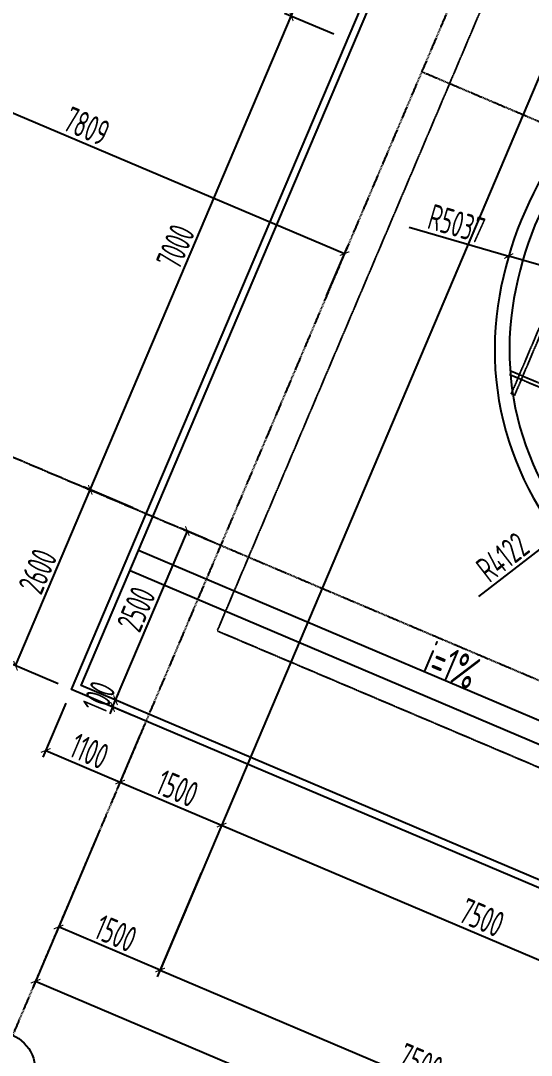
# Model space of a CAD drawing. Extents: x -3523 to 12007717, y -6694179 to 21431.
# Drawn here: x 11923084 to 11930029, y -6481967 to -6467890 of the extents above; entities that cross this region are included whole.
import ezdxf
from ezdxf.enums import TextEntityAlignment as Align

# ---------------------------------------------------------------- set-up
doc = ezdxf.new("R2010")
doc.units = 0
doc.header["$LTSCALE"] = 10
doc.header["$MEASUREMENT"] = 0
for name, pattern in [('A3-RB-4F-100$0$DOTE', [2.42, 2, -0.2, 0.02, -0.2]), ('A3-RG-axis-100$0$CENTER', [2, 1.25, -0.25, 0.25, -0.25]), ('A3-RI-4F$0$DASH', [0.35, 0.25, -0.1])]:
    doc.linetypes.add(name, pattern=pattern)
for name, color, linetype in [('A3-RB-4F-100$0$A-DIMS-100', 1, 'Continuous'), ('A3-RG-axis-100$0$A-DIMS-100', 1, 'Continuous'), ('A3-RG-axis-100$0$A-GRID', 1, 'A3-RG-axis-100$0$CENTER'), ('A3-RG-axis-100$0$A-SYMB', 4, 'Continuous'), ('A3-RI-4F$0$A-GLAZ', 140, 'Continuous'), ('A3-RI-4F$0$A-HATH', 9, 'Continuous'), ('A3-RI-4F$0$A-ROOF-EDGE', 2, 'Continuous'), ('A3-RM-4F$0$0P-1', 191, 'Continuous'), ('A3-SYMB-4F-100$0$A-SYMB', 4, 'Continuous'), ('A3-SYMB-4F-100$0$A-SYMB-AREA', 4, 'Continuous'), ('A3-SYMB-4F-100$0$A-SYMB-NAME', 4, 'Continuous'), ('A3-SYMB-4F-100$0$A-SYMB-NAME-E', 4, 'Continuous')]:
    doc.layers.add(name, color=color, linetype=linetype)
doc.styles.add('A3-RB-4F-100$0$XD2008', font='xd-hzs.shx', dxfattribs={"width": 0.7, "bigfont": 'xd-hztxt.shx'})
doc.styles.add('A3-RG-axis-100$0$$0$XD2008', font='xd-hzs.shx', dxfattribs={"width": 0.7, "bigfont": 'xd-hztxt.shx'})
doc.styles.add('A3-RG-axis-100$0$XD2008', font='xd-hzs.shx', dxfattribs={"width": 0.7, "bigfont": 'xd-hztxt.shx'})
doc.styles.add('A3-SYMB-4F-100$0$ECADI', font='hzs.shx', dxfattribs={"width": 0.7, "bigfont": 'hztxt.shx'})
doc.dimstyles.new('A3-RB-4F-100$0$XD100', dxfattribs={"dimscale": 100, "dimtxt": 3.5, "dimasz": 1.5, "dimexe": 1, "dimexo": 2, "dimgap": 0.5, "dimtad": 1, "dimdec": 0, "dimdsep": 46, "dimtxsty": 'A3-RB-4F-100$0$XD2008', "dimcen": 2.5, "dimclrt": 4, "dimaunit": 1, "dimadec": 0, "dimazin": 0, "dimtfac": 1, "dimtdec": 0, "dimtix": 1, "dimtmove": 0, "dimatfit": 3, "dimfxl": 0, "dimtolj": 1, "dimtzin": 0, "dimarcsym": 0})
doc.dimstyles.new('A3-RB-4F-100$0$XD100$0', dxfattribs={"dimscale": 100, "dimtxt": 3.5, "dimasz": 1, "dimexe": 1, "dimexo": 2, "dimgap": 0.5, "dimtad": 1, "dimdec": 0, "dimdsep": 46, "dimtxsty": 'A3-RB-4F-100$0$XD2008', "dimblk1": 'A3-RB-4F-100$0$_ARCHTICK', "dimblk2": 'A3-RB-4F-100$0$_ARCHTICK', "dimsah": 1, "dimcen": 2.5, "dimclrt": 4, "dimaunit": 1, "dimadec": 0, "dimazin": 0, "dimtfac": 1, "dimtdec": 0, "dimtix": 1, "dimtmove": 0, "dimatfit": 3, "dimfxl": 0, "dimtolj": 1, "dimtzin": 0, "dimarcsym": 0})
doc.dimstyles.new('A3-RG-axis-100$0$XD100$0', dxfattribs={"dimscale": 100, "dimtxt": 3.5, "dimasz": 1, "dimexe": 1, "dimexo": 2, "dimgap": 0.5, "dimtad": 1, "dimdec": 0, "dimdsep": 46, "dimtxsty": 'A3-RG-axis-100$0$XD2008', "dimblk1": 'A3-RG-axis-100$0$_ARCHTICK', "dimblk2": 'A3-RG-axis-100$0$_ARCHTICK', "dimsah": 1, "dimcen": 2.5, "dimclrt": 4, "dimaunit": 1, "dimadec": 0, "dimazin": 0, "dimtfac": 1, "dimtdec": 0, "dimtix": 1, "dimtmove": 0, "dimatfit": 3, "dimfxl": 0, "dimtolj": 1, "dimtzin": 0, "dimarcsym": 0})

# ---------------------------------------------------------------- blocks, each defined once
blk = doc.blocks.new('A3-RI-4F$0$TIANCHUANG2')
at = {"layer": 'A3-RI-4F$0$A-GLAZ', "linetype": 'A3-RI-4F$0$DASH'}
for p, q in [((11929757, -6472972), (11931590, -6468653)), ((11929803, -6472991), (11931636, -6468672)), ((11929734, -6472702), (11937349, -6475935)), ((11929754, -6472656), (11937436, -6475917))]:
    blk.add_line(p, q, dxfattribs=at)
blk = doc.blocks.new('A3-RI-4F')
at = {"layer": 'A3-RI-4F$0$A-HATH', "linetype": 'A3-RI-4F$0$DASH'}
blk.add_lwpolyline([(11925756, -6476190), (11949855, -6486420), (11960084, -6462321), (11935985, -6452091)], close=True, dxfattribs=at)
at = {"layer": 'A3-RI-4F$0$A-ROOF-EDGE'}
for points in [[(11977075, -6448936), (11977075, -6448936), (11971198, -6462780), (11953939, -6455454), (11952802, -6458132), (11961869, -6461981), (11950655, -6488400), (11923776, -6476990), (11934990, -6450572), (11944057, -6454420), (11945194, -6451742), (11937359, -6448416, 0.002105), (11935284, -6447090), (11932817, -6450984, 0.033355), (11899110, -6432654), (11899697, -6421468)], [(11971145, -6462649), (11953886, -6455323), (11952670, -6458185), (11961737, -6462034), (11950602, -6488268), (11923907, -6476937), (11935043, -6450703), (11944110, -6454552), (11945325, -6451689), (11937406, -6448327, 0.002183), (11935253, -6446952), (11932786, -6450846, 0.033209), (11899214, -6432592), (11899796, -6421473)], [(11945944, -6459200, 0.238102), (11940954, -6454798, 0.28217), (11935667, -6456402, 0.107538), (11934334, -6458773, 0.181558), (11934548, -6462247, -0.024125), (11935108, -6463681, -0.306887), (11934414, -6466177, -0.012186), (11931822, -6468270, 0.215956), (11929575, -6471768, 0.284696), (11931302, -6475752, 0.255244), (11936727, -6476336, -0.136877), (11938745, -6476092, -0.180604), (11940027, -6476807, -0.141562), (11940364, -6477554, 0.042993), (11940773, -6479317, 0.126539), (11941987, -6481230, 0.038962), (11943246, -6482239, 0.287529)], [(11931943, -6468431, 0.216708), (11929773, -6471797, 0.284696), (11931416, -6475588, 0.255244), (11936651, -6476151, -0.136877), (11938775, -6475894, -0.180604), (11940180, -6476677, -0.141562), (11940562, -6477526, 0.042993), (11940963, -6479255, 0.126539), (11942124, -6481084, 0.038962), (11943358, -6482073, 0.287529)]]:
    blk.add_lwpolyline(points, format="xyb", dxfattribs=at)
at = {"layer": 'A3-RI-4F$0$A-GLAZ'}
blk.add_blockref('A3-RI-4F$0$TIANCHUANG2', (0, 0), dxfattribs=at)
blk = doc.blocks.new('A3-RG-axis-100$0$$0$ECADI-TAG-GRID')
at = {"color": 13}
blk.add_circle((0, 0), 5, dxfattribs=at)
at = {"style": 'A3-RG-axis-100$0$$0$XD2008', "width": 0.7}
blk.add_attdef('GRID', text='', height=5, dxfattribs=at).set_placement((0, 0), align=Align.MIDDLE)
blk = doc.blocks.new('A3-RG-axis-100$0$_ARCHTICK')
at = {"color": 0, "linetype": 'ByBlock', "const_width": 0.15}
blk.add_lwpolyline([(-0.5, -0.5), (0.5, 0.5)], dxfattribs=at)
blk = doc.blocks.new('*D278')
at = {"layer": 'A3-RG-axis-100$0$A-DIMS-100', "color": 0, "lineweight": -2}
for p, q in [((11923947, -6479402), (11923560, -6480313)), ((11925328, -6479988), (11924941, -6480899)), ((11924980, -6480807), (11923599, -6480221))]:
    blk.add_line(p, q, dxfattribs=at)
at = {"layer": 'Defpoints', "color": 0}
for p in [(11924025, -6479217), (11925406, -6479804), (11923599, -6480221)]:
    blk.add_point(p, dxfattribs=at)
at = {"layer": 'A3-RG-axis-100$0$A-DIMS-100', "color": 0, "lineweight": -2, "xscale": 100, "yscale": 100, "zscale": 100}
for p, rotation in [((11923599, -6480221), 156.9999999998815), ((11924980, -6480807), 336.9999999998814)]:
    blk.add_blockref('A3-RG-axis-100$0$_ARCHTICK', p, dxfattribs=dict(at, rotation=rotation))
at = {"layer": 'A3-RG-axis-100$0$A-DIMS-100', "color": 4, "insert": (11924378, -6480307), "char_height": 350, "attachment_point": 5, "rotation": 337, "style": 'A3-RG-axis-100$0$XD2008'}
blk.add_mtext('\\A1;1500', dxfattribs=at)
blk = doc.blocks.new('*D279')
at = {"layer": 'A3-RG-axis-100$0$A-DIMS-100', "color": 0, "lineweight": -2}
for p, q in [((11925541, -6479486), (11924941, -6480899)), ((11924980, -6480807), (11931884, -6483738)), ((11932732, -6481739), (11931845, -6483830))]:
    blk.add_line(p, q, dxfattribs=at)
at = {"layer": 'Defpoints', "color": 0}
for p in [(11925619, -6479302), (11932811, -6481555), (11931884, -6483738)]:
    blk.add_point(p, dxfattribs=at)
at = {"layer": 'A3-RG-axis-100$0$A-DIMS-100', "color": 0, "lineweight": -2, "xscale": 100, "yscale": 100, "zscale": 100}
for p, rotation in [((11924980, -6480807), 156.9999999998815), ((11931884, -6483738), 336.9999999998814)]:
    blk.add_blockref('A3-RG-axis-100$0$_ARCHTICK', p, dxfattribs=dict(at, rotation=rotation))
at = {"layer": 'A3-RG-axis-100$0$A-DIMS-100', "color": 4, "insert": (11928520, -6482065), "char_height": 350, "attachment_point": 5, "rotation": 337, "style": 'A3-RG-axis-100$0$XD2008'}
blk.add_mtext('\\A1;7500', dxfattribs=at)
blk = doc.blocks.new('*D282')
at = {"layer": 'A3-RG-axis-100$0$A-DIMS-100', "color": 0, "lineweight": -2}
for p, q in [((11924160, -6478900), (11923248, -6481050)), ((11923287, -6480958), (11955505, -6494633)), ((11956378, -6492576), (11955465, -6494725))]:
    blk.add_line(p, q, dxfattribs=at)
at = {"layer": 'Defpoints', "color": 0}
for p in [(11924238, -6478716), (11956456, -6492392), (11955505, -6494633)]:
    blk.add_point(p, dxfattribs=at)
at = {"layer": 'A3-RG-axis-100$0$A-DIMS-100', "color": 0, "lineweight": -2, "xscale": 100, "yscale": 100, "zscale": 100}
for p, rotation in [((11923287, -6480958), 156.9999999998815), ((11955505, -6494633), 336.9999999998814)]:
    blk.add_blockref('A3-RG-axis-100$0$_ARCHTICK', p, dxfattribs=dict(at, rotation=rotation))
at = {"layer": 'A3-RG-axis-100$0$A-DIMS-100', "color": 4, "insert": (11939484, -6487588), "char_height": 350, "attachment_point": 5, "rotation": 337, "style": 'A3-RG-axis-100$0$XD2008'}
blk.add_mtext('\\A1;35000', dxfattribs=at)
blk = doc.blocks.new('A3-SYMB-4F-100$0$ECADI-TAG-ROOM')
at = {"layer": 'A3-SYMB-4F-100$0$A-SYMB-AREA', "style": 'A3-SYMB-4F-100$0$ECADI', "width": 0.7}
blk.add_attdef('340M2', text='', height=2.5, dxfattribs=at).set_placement((7.17, -1.75), align=Align.MIDDLE_LEFT)
at = {"layer": 'A3-SYMB-4F-100$0$A-SYMB-NAME', "style": 'A3-SYMB-4F-100$0$ECADI', "width": 0.7}
blk.add_attdef('CHINESENAME', (-5.13, 0.09), '', height=4.5, dxfattribs=at)
at = {"layer": 'A3-SYMB-4F-100$0$A-SYMB-NAME-E', "style": 'A3-SYMB-4F-100$0$ECADI', "width": 0.7}
for tag, p in [('ENGLISHHIGH', (-5.13, 8.04)), ('ENGLISHLOW', (-5.13, 4.84))]:
    blk.add_attdef(tag, p, '', height=2.5, dxfattribs=at)
blk = doc.blocks.new('A3-SYMB-4F-100')
at = {"layer": 'A3-SYMB-4F-100$0$A-SYMB'}
blk.add_lwpolyline([(11928039, -6476680, 0, 0, 0), (11929664, -6477369, 80, 0, 0), (11929940, -6477487, 0, 0, 0)], format="xyseb", dxfattribs=at)
ref = blk.add_blockref('A3-SYMB-4F-100$0$ECADI-TAG-ROOM', (11929182, -6476505), dxfattribs=dict(at, xscale=99.99999999989046, yscale=100.0000000001164, rotation=157))
ref.add_attrib('CHINESENAME', 'i=1%', (11928536, -6476729), dxfattribs={"height": 450, "rotation": 337, "style": 'A3-SYMB-4F-100$0$ECADI', "width": 0.7})
blk = doc.blocks.new('A3-RM-4F')
at = {"layer": 'A3-RM-4F$0$0P-1'}
for p, q in [((11924688, -6475096), (11951383, -6486427)), ((11924571, -6475372), (11951266, -6486704))]:
    blk.add_line(p, q, dxfattribs=at)
blk = doc.blocks.new('A3-RB-4F-100$0$_ARCHTICK')
at = {"color": 0, "linetype": 'ByBlock', "const_width": 0.15}
blk.add_lwpolyline([(-0.5, -0.5), (0.5, 0.5)], dxfattribs=at)
blk = doc.blocks.new('*D2254')
at = {"layer": 'A3-RB-4F-100$0$A-DIMS-100', "color": 0, "lineweight": -2}
for p, q in [((11923698, -6477174), (11923385, -6477911)), ((11924710, -6477604), (11924397, -6478341)), ((11923424, -6477819), (11924436, -6478249))]:
    blk.add_line(p, q, dxfattribs=at)
at = {"layer": 'Defpoints', "color": 0}
for p in [(11923776, -6476990), (11924788, -6477420), (11924436, -6478249)]:
    blk.add_point(p, dxfattribs=at)
at = {"layer": 'A3-RB-4F-100$0$A-DIMS-100', "color": 0, "lineweight": -2, "xscale": 100, "yscale": 100, "zscale": 100}
for p, rotation in [((11923424, -6477819), 156.9999999998997), ((11924436, -6478249), 336.9999999998997)]:
    blk.add_blockref('A3-RB-4F-100$0$_ARCHTICK', p, dxfattribs=dict(at, rotation=rotation))
at = {"layer": 'A3-RB-4F-100$0$A-DIMS-100', "color": 4, "insert": (11924018, -6477827), "char_height": 350, "attachment_point": 5, "rotation": 337, "style": 'A3-RB-4F-100$0$XD2008'}
blk.add_mtext('\\A1;1100', dxfattribs=at)
blk = doc.blocks.new('*D2255')
at = {"layer": 'A3-RB-4F-100$0$A-DIMS-100', "color": 0, "lineweight": -2}
for p, q in [((11924710, -6477604), (11924397, -6478341)), ((11924436, -6478249), (11925817, -6478835)), ((11926091, -6478190), (11925778, -6478927))]:
    blk.add_line(p, q, dxfattribs=at)
at = {"layer": 'Defpoints', "color": 0}
for p in [(11924788, -6477420), (11926169, -6478006), (11925817, -6478835)]:
    blk.add_point(p, dxfattribs=at)
at = {"layer": 'A3-RB-4F-100$0$A-DIMS-100', "color": 0, "lineweight": -2, "xscale": 100, "yscale": 100, "zscale": 100}
for p, rotation in [((11924436, -6478249), 156.999999999913), ((11925817, -6478835), 336.999999999913)]:
    blk.add_blockref('A3-RB-4F-100$0$_ARCHTICK', p, dxfattribs=dict(at, rotation=rotation))
at = {"layer": 'A3-RB-4F-100$0$A-DIMS-100', "color": 4, "insert": (11925215, -6478335), "char_height": 350, "attachment_point": 5, "rotation": 337, "style": 'A3-RB-4F-100$0$XD2008'}
blk.add_mtext('\\A1;1500', dxfattribs=at)
blk = doc.blocks.new('*D2256')
at = {"layer": 'A3-RB-4F-100$0$A-DIMS-100', "color": 0, "lineweight": -2}
for p, q in [((11926091, -6478190), (11925778, -6478927)), ((11925817, -6478835), (11932721, -6481766)), ((11932995, -6481121), (11932682, -6481858))]:
    blk.add_line(p, q, dxfattribs=at)
at = {"layer": 'Defpoints', "color": 0}
for p in [(11926169, -6478006), (11933073, -6480937), (11932721, -6481766)]:
    blk.add_point(p, dxfattribs=at)
at = {"layer": 'A3-RB-4F-100$0$A-DIMS-100', "color": 0, "lineweight": -2, "xscale": 100, "yscale": 100, "zscale": 100}
for p, rotation in [((11925817, -6478835), 156.9999999999003), ((11932721, -6481766), 336.9999999999002)]:
    blk.add_blockref('A3-RB-4F-100$0$_ARCHTICK', p, dxfattribs=dict(at, rotation=rotation))
at = {"layer": 'A3-RB-4F-100$0$A-DIMS-100', "color": 4, "insert": (11929357, -6480093), "char_height": 350, "attachment_point": 5, "rotation": 337, "style": 'A3-RB-4F-100$0$XD2008'}
blk.add_mtext('\\A1;7500', dxfattribs=at)
blk = doc.blocks.new('*D2261')
at = {"layer": 'A3-RB-4F-100$0$A-DIMS-100', "color": 0, "lineweight": -2}
for p, q in [((11923014, -6476667), (11924030, -6474273)), ((11924608, -6474519), (11923938, -6474234)), ((11923592, -6476912), (11922922, -6476628))]:
    blk.add_line(p, q, dxfattribs=at)
at = {"layer": 'Defpoints', "color": 0}
for p in [(11924030, -6474273), (11924792, -6474597), (11923776, -6476990)]:
    blk.add_point(p, dxfattribs=at)
at = {"layer": 'A3-RB-4F-100$0$A-DIMS-100', "color": 0, "lineweight": -2, "xscale": 100, "yscale": 100, "zscale": 100}
for p, rotation in [((11924030, -6474273), 66.99999999984675), ((11923014, -6476667), 246.9999999998468)]:
    blk.add_blockref('A3-RB-4F-100$0$_ARCHTICK', p, dxfattribs=dict(at, rotation=rotation))
at = {"layer": 'A3-RB-4F-100$0$A-DIMS-100', "color": 4, "insert": (11923315, -6475382), "char_height": 350, "attachment_point": 5, "rotation": 67, "style": 'A3-RB-4F-100$0$XD2008'}
blk.add_mtext('\\A1;2600', dxfattribs=at)
blk = doc.blocks.new('*D2262')
at = {"layer": 'A3-RB-4F-100$0$A-DIMS-100', "color": 0, "lineweight": -2}
for p, q in [((11924030, -6474273), (11926765, -6467830)), ((11927343, -6468075), (11926673, -6467791)), ((11924608, -6474519), (11923938, -6474234))]:
    blk.add_line(p, q, dxfattribs=at)
at = {"layer": 'Defpoints', "color": 0}
for p in [(11926765, -6467830), (11927527, -6468153), (11924792, -6474597)]:
    blk.add_point(p, dxfattribs=at)
at = {"layer": 'A3-RB-4F-100$0$A-DIMS-100', "color": 0, "lineweight": -2, "xscale": 100, "yscale": 100, "zscale": 100}
for p, rotation in [((11926765, -6467830), 66.99999999983743), ((11924030, -6474273), 246.9999999998374)]:
    blk.add_blockref('A3-RB-4F-100$0$_ARCHTICK', p, dxfattribs=dict(at, rotation=rotation))
at = {"layer": 'A3-RB-4F-100$0$A-DIMS-100', "color": 4, "insert": (11925190, -6470964), "char_height": 350, "attachment_point": 5, "rotation": 67, "style": 'A3-RB-4F-100$0$XD2008'}
blk.add_mtext('\\A1;7000', dxfattribs=at)
blk = doc.blocks.new('*D2263')
at = {"layer": 'A3-RB-4F-100$0$A-DIMS-100', "color": 0, "lineweight": -2}
for p, q in [((11926765, -6467830), (11930672, -6458625)), ((11931250, -6458870), (11930580, -6458586)), ((11927343, -6468075), (11926673, -6467791))]:
    blk.add_line(p, q, dxfattribs=at)
at = {"layer": 'Defpoints', "color": 0}
for p in [(11930672, -6458625), (11931434, -6458948), (11927527, -6468153)]:
    blk.add_point(p, dxfattribs=at)
at = {"layer": 'A3-RB-4F-100$0$A-DIMS-100', "color": 0, "lineweight": -2, "xscale": 100, "yscale": 100, "zscale": 100}
for p, rotation in [((11930672, -6458625), 66.99999999983332), ((11926765, -6467830), 246.9999999998334)]:
    blk.add_blockref('A3-RB-4F-100$0$_ARCHTICK', p, dxfattribs=dict(at, rotation=rotation))
at = {"layer": 'A3-RB-4F-100$0$A-DIMS-100', "color": 4, "insert": (11928511, -6463140), "char_height": 350, "attachment_point": 5, "rotation": 67, "style": 'A3-RB-4F-100$0$XD2008'}
blk.add_mtext('\\A1;10000', dxfattribs=at)
blk = doc.blocks.new('*D2285')
at = {"layer": 'A3-RB-4F-100$0$A-DIMS-100', "color": 0, "lineweight": -2}
for p, q in [((11924643, -6477250), (11924282, -6477096)), ((11924374, -6477136), (11924413, -6477043)), ((11924604, -6477342), (11924243, -6477188)), ((11924335, -6477228), (11924296, -6477320)), ((11924335, -6477228), (11924374, -6477136))]:
    blk.add_line(p, q, dxfattribs=at)
at = {"layer": 'Defpoints', "color": 0}
for p in [(11924374, -6477136), (11924827, -6477328), (11924788, -6477420)]:
    blk.add_point(p, dxfattribs=at)
at = {"layer": 'A3-RB-4F-100$0$A-DIMS-100', "color": 0, "lineweight": -2, "xscale": 100, "yscale": 100, "zscale": 100}
for p, rotation in [((11924374, -6477136), 246.9999999997413), ((11924335, -6477228), 66.99999999974125)]:
    blk.add_blockref('A3-RB-4F-100$0$_ARCHTICK', p, dxfattribs=dict(at, rotation=rotation))
at = {"layer": 'A3-RB-4F-100$0$A-DIMS-100', "color": 4, "insert": (11924147, -6477094), "char_height": 350, "attachment_point": 5, "rotation": 67, "style": 'A3-RB-4F-100$0$XD2008'}
blk.add_mtext('\\A1;100', dxfattribs=at)
blk = doc.blocks.new('*D2286')
at = {"layer": 'A3-RB-4F-100$0$A-DIMS-100', "color": 0, "lineweight": -2}
for p, q in [((11924374, -6477136), (11925351, -6474834)), ((11925620, -6474949), (11925259, -6474795)), ((11924643, -6477250), (11924282, -6477096))]:
    blk.add_line(p, q, dxfattribs=at)
at = {"layer": 'Defpoints', "color": 0}
for p in [(11925351, -6474834), (11925804, -6475027), (11924827, -6477328)]:
    blk.add_point(p, dxfattribs=at)
at = {"layer": 'A3-RB-4F-100$0$A-DIMS-100', "color": 0, "lineweight": -2, "xscale": 100, "yscale": 100, "zscale": 100}
for p, rotation in [((11925351, -6474834), 66.99999999973902), ((11924374, -6477136), 246.999999999739)]:
    blk.add_blockref('A3-RB-4F-100$0$_ARCHTICK', p, dxfattribs=dict(at, rotation=rotation))
at = {"layer": 'A3-RB-4F-100$0$A-DIMS-100', "color": 4, "insert": (11924655, -6475897), "char_height": 350, "attachment_point": 5, "rotation": 67, "style": 'A3-RB-4F-100$0$XD2008'}
blk.add_mtext('\\A1;2500', dxfattribs=at)
blk = doc.blocks.new('*D2338')
at = {"layer": 'A3-RB-4F-100$0$A-DIMS-100', "color": 0, "lineweight": -2}
for p in [(11933653, -6472367), (11929317, -6475723)]:
    blk.add_line(p, (11930394, -6474890), dxfattribs=at)
at = {"layer": 'Defpoints', "color": 0}
for p in [(11933653, -6472367), (11930394, -6474890)]:
    blk.add_point(p, dxfattribs=at)
at = {"layer": 'A3-RB-4F-100$0$A-DIMS-100', "color": 0, "lineweight": -2, "xscale": 100, "yscale": 100, "zscale": 100, "rotation": 37.74538934320483}
blk.add_blockref('A3-RB-4F-100$0$_ARCHTICK', (11930394, -6474890), dxfattribs=at)
at = {"layer": 'A3-RB-4F-100$0$A-DIMS-100', "color": 4, "insert": (11929639, -6475190), "char_height": 350, "attachment_point": 5, "rotation": 37.7454, "style": 'A3-RB-4F-100$0$XD2008'}
blk.add_mtext('\\A1;R4122', dxfattribs=at)
blk = doc.blocks.new('*D2339')
at = {"layer": 'A3-RB-4F-100$0$A-DIMS-100', "color": 0, "lineweight": -2}
for p in [(11928370, -6470698), (11934559, -6472499)]:
    blk.add_line(p, (11929722, -6471092), dxfattribs=at)
at = {"layer": 'Defpoints', "color": 0}
for p in [(11929722, -6471092), (11934559, -6472499)]:
    blk.add_point(p, dxfattribs=at)
at = {"layer": 'A3-RB-4F-100$0$A-DIMS-100', "color": 0, "lineweight": -2, "xscale": 100, "yscale": 100, "zscale": 100, "rotation": 343.7706611751428}
blk.add_blockref('A3-RB-4F-100$0$_ARCHTICK', (11929722, -6471092), dxfattribs=at)
at = {"layer": 'A3-RB-4F-100$0$A-DIMS-100', "color": 4, "insert": (11929013, -6470651), "char_height": 350, "attachment_point": 5, "rotation": 343.7707, "style": 'A3-RB-4F-100$0$XD2008'}
blk.add_mtext('\\A1;R5037', dxfattribs=at)
blk = doc.blocks.new('*D2341')
at = {"layer": 'A3-RB-4F-100$0$A-DIMS-100', "color": 0, "lineweight": -2}
for p in [(11936159, -6462229), (11919978, -6468765)]:
    blk.add_line(p, (11934778, -6462787), dxfattribs=at)
at = {"layer": 'Defpoints', "color": 0}
for p in [(11934778, -6462787), (11919978, -6468765)]:
    blk.add_point(p, dxfattribs=at)
at = {"layer": 'A3-RB-4F-100$0$A-DIMS-100', "color": 0, "lineweight": -2, "xscale": 100, "yscale": 100, "zscale": 100, "rotation": 201.9950825630228}
blk.add_blockref('A3-RB-4F-100$0$_ARCHTICK', (11934778, -6462787), dxfattribs=at)
at = {"layer": 'A3-RB-4F-100$0$A-DIMS-100', "color": 4, "insert": (11935477, -6462262), "char_height": 350, "attachment_point": 5, "rotation": 21.9951, "style": 'A3-RB-4F-100$0$XD2008'}
blk.add_mtext('\\A1;R15961', dxfattribs=at)
blk = doc.blocks.new('*D2344')
at = {"layer": 'A3-RB-4F-100$0$A-DIMS-100', "color": 0, "lineweight": -2}
for p, q in [((11920056, -6468581), (11920339, -6467915)), ((11920300, -6468007), (11927489, -6471059)), ((11927245, -6471632), (11927528, -6470967))]:
    blk.add_line(p, q, dxfattribs=at)
at = {"layer": 'Defpoints', "color": 0}
for p in [(11919978, -6468765), (11927489, -6471059), (11927167, -6471817)]:
    blk.add_point(p, dxfattribs=at)
at = {"layer": 'A3-RB-4F-100$0$A-DIMS-100', "color": 0, "lineweight": -2, "xscale": 100, "yscale": 100, "zscale": 100}
for p, rotation in [((11920300, -6468007), 156.9999999998931), ((11927489, -6471059), 336.9999999998931)]:
    blk.add_blockref('A3-RB-4F-100$0$_ARCHTICK', p, dxfattribs=dict(at, rotation=rotation))
at = {"layer": 'A3-RB-4F-100$0$A-DIMS-100', "color": 4, "insert": (11923982, -6469326), "char_height": 350, "attachment_point": 5, "rotation": 337, "style": 'A3-RB-4F-100$0$XD2008'}
blk.add_mtext('\\A1;7809', dxfattribs=at)
blk = doc.blocks.new('A3-RG-axis-100')
at = {"layer": 'A3-RG-axis-100$0$A-DIMS-100'}
blk.add_line((11936562.6, -6453520.7), (11924980.1, -6480807.3), dxfattribs=at)
at = {"layer": 'A3-RG-axis-100$0$A-GRID'}
for p, q in [((11949482.5, -6419244.3), (11922974.2, -6481694)), ((11928539.4, -6468583.2), (11971241.6, -6486709.2)), ((11925804.3, -6475026.8), (11968506.5, -6493152.8))]:
    blk.add_line(p, q, dxfattribs=at)
at = {"layer": 'A3-RG-axis-100$0$A-SYMB'}
ref = blk.add_blockref('A3-RG-axis-100$0$$0$ECADI-TAG-GRID', (11922778.8, -6482154.2), dxfattribs=dict(at, xscale=100, yscale=100, zscale=100, rotation=337))
ref.add_attrib('GRID', 'A3-8', dxfattribs={"layer": '0', "height": 300, "rotation": 337, "style": 'A3-RG-axis-100$0$$0$XD2008', "width": 0.5}).set_placement((11922778.8, -6482154.2), align=Align.MIDDLE)
at = {"layer": 'A3-RG-axis-100$0$A-DIMS-100'}
for base, p1, p2, picture, middle in [((11955504.5, -6494633.2), (11924238.1, -6478716.3), (11956455.9, -6492391.9), '*D282', (11939483.6, -6487588.3)), ((11931883.9, -6483737.7), (11925618.9, -6479302.4), (11932810.5, -6481554.8), '*D279', (11928519.9, -6482065.4))]:
    dim = blk.add_linear_dim(base=base, p1=p1, p2=p2, angle=337, dimstyle='A3-RG-axis-100$0$XD100$0', override={"dimasz": 1}, dxfattribs=at)
    dim.commit()
    dim.dimension.update_dxf_attribs({"geometry": picture, "text_midpoint": middle})
dim = blk.add_linear_dim(base=(11923599.4, -6480221.2), p1=(11925406.2, -6479803.6), p2=(11924025.4, -6479217.5), angle=337, dimstyle='A3-RG-axis-100$0$XD100$0', override={"dimasz": 1}, dxfattribs=at)
dim.commit()
dim.dimension.update_dxf_attribs({"geometry": '*D278', "text_midpoint": (11924289.7, -6480514.2), "dimtype": 128})
blk = doc.blocks.new('A3-RB-4F-100')
at = {"layer": 'A3-RB-4F-100$0$A-DIMS-100', "linetype": 'A3-RB-4F-100$0$DOTE'}
blk.add_line((11918615.7, -6471975.4), (11925804.3, -6475026.8), dxfattribs=at)
at = {"layer": 'A3-RB-4F-100$0$A-DIMS-100'}
for p1, p2, distance, picture, middle in [((11927526.8, -6468153.4), (11931434.1, -6458948.4), 827.9, '*D2263', (11928511.3, -6463139.5)), ((11924791.7, -6474597), (11927526.8, -6468153.4), 827.9, '*D2262', (11925190.1, -6470963.8)), ((11919978.3, -6468765.2), (11927166.9, -6471816.6), 823.3, '*D2344', (11923982.2, -6469325.9)), ((11923775.8, -6476990.3), (11924791.7, -6474597), 827.9, '*D2261', (11923314.6, -6475382.2)), ((11924827.4, -6477328), (11925804.3, -6475026.8), 492.7, '*D2286', (11924655.2, -6475897)), ((11923775.8, -6476990.3), (11924788.4, -6477420.1), -900.5, '*D2254', (11924018.1, -6477827)), ((11924788.4, -6477420.1), (11926169.1, -6478006.2), -900.5, '*D2255', (11925214.8, -6478334.9)), ((11926169.1, -6478006.2), (11933072.9, -6480936.6), -900.5, '*D2256', (11929357.1, -6480093.2))]:
    dim = blk.add_aligned_dim(p1=p1, p2=p2, distance=distance, dimstyle='A3-RB-4F-100$0$XD100$0', dxfattribs=at)
    dim.commit()
    dim.dimension.update_dxf_attribs({"geometry": picture, "text_midpoint": middle})
for center, mpoint, picture, middle in [((11919978.3, -6468765.2), (11934777.8, -6462787.3), '*D2341', (11935477, -6462262.2)), ((11934559, -6472499.5), (11929722.4, -6471091.6), '*D2339', (11929013.1, -6470650.8)), ((11933653.3, -6472366.6), (11930393.9, -6474889.8), '*D2338', (11929638.7, -6475189.9))]:
    dim = blk.add_radius_dim(center=center, mpoint=mpoint, dimstyle='A3-RB-4F-100$0$XD100', override={"dimasz": 1, "dimblk1": 'A3-RB-4F-100$0$_ARCHTICK', "dimblk2": 'A3-RB-4F-100$0$_ARCHTICK', "dimsah": 1}, dxfattribs=at)
    dim.commit()
    dim.dimension.update_dxf_attribs({"geometry": picture, "text_midpoint": middle})
dim = blk.add_linear_dim(base=(11924373.9, -6477135.5), p1=(11924788.4, -6477420.1), p2=(11924827.4, -6477328), angle=67, dimstyle='A3-RB-4F-100$0$XD100$0', dxfattribs=at)
dim.commit()
dim.dimension.update_dxf_attribs({"geometry": '*D2285', "text_midpoint": (11924354.4, -6477181.5), "dimtype": 129})

msp = doc.modelspace()

# ---------------------------------------------------------------- block references
for name in ['A3-RB-4F-100', 'A3-RI-4F', 'A3-RG-axis-100', 'A3-SYMB-4F-100', 'A3-RM-4F']:
    msp.add_blockref(name, (0, 0))

doc.saveas('drawing.dxf')
